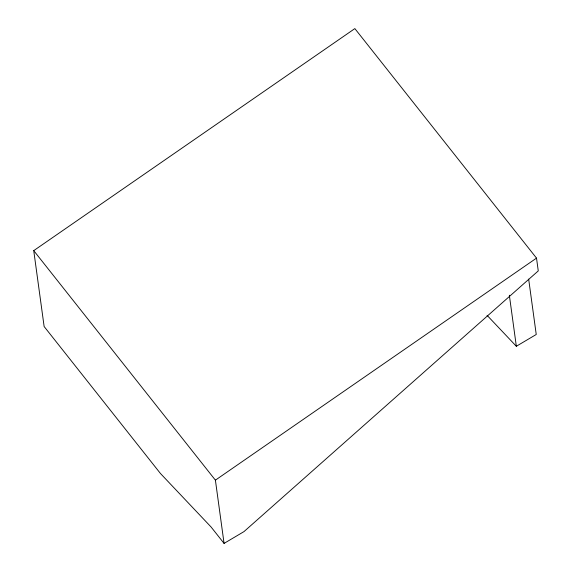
<?xml version="1.0" encoding="UTF-8"?>
<svg xmlns="http://www.w3.org/2000/svg" width="572" height="572" viewBox="0 0 572 572"><rect width="100%" height="100%" fill="white"/><g stroke="black" fill="none" stroke-linecap="round" stroke-linejoin="round"><path stroke-width="0.86" d="M33.734 250.636L354.847 28.6L536.515 258.122L538.266 270.899L243.972 531.61L224.067 543.4L211.089 527.005L160.467 473.509L44.13 326.526L33.734 250.636L215.401 480.158L224.067 543.4M215.401 480.158L536.515 258.122M487.065 315.329L516.337 346.267L536.243 334.484L528.664 279.115M509.352 295.252L516.337 346.267"/></g></svg>
